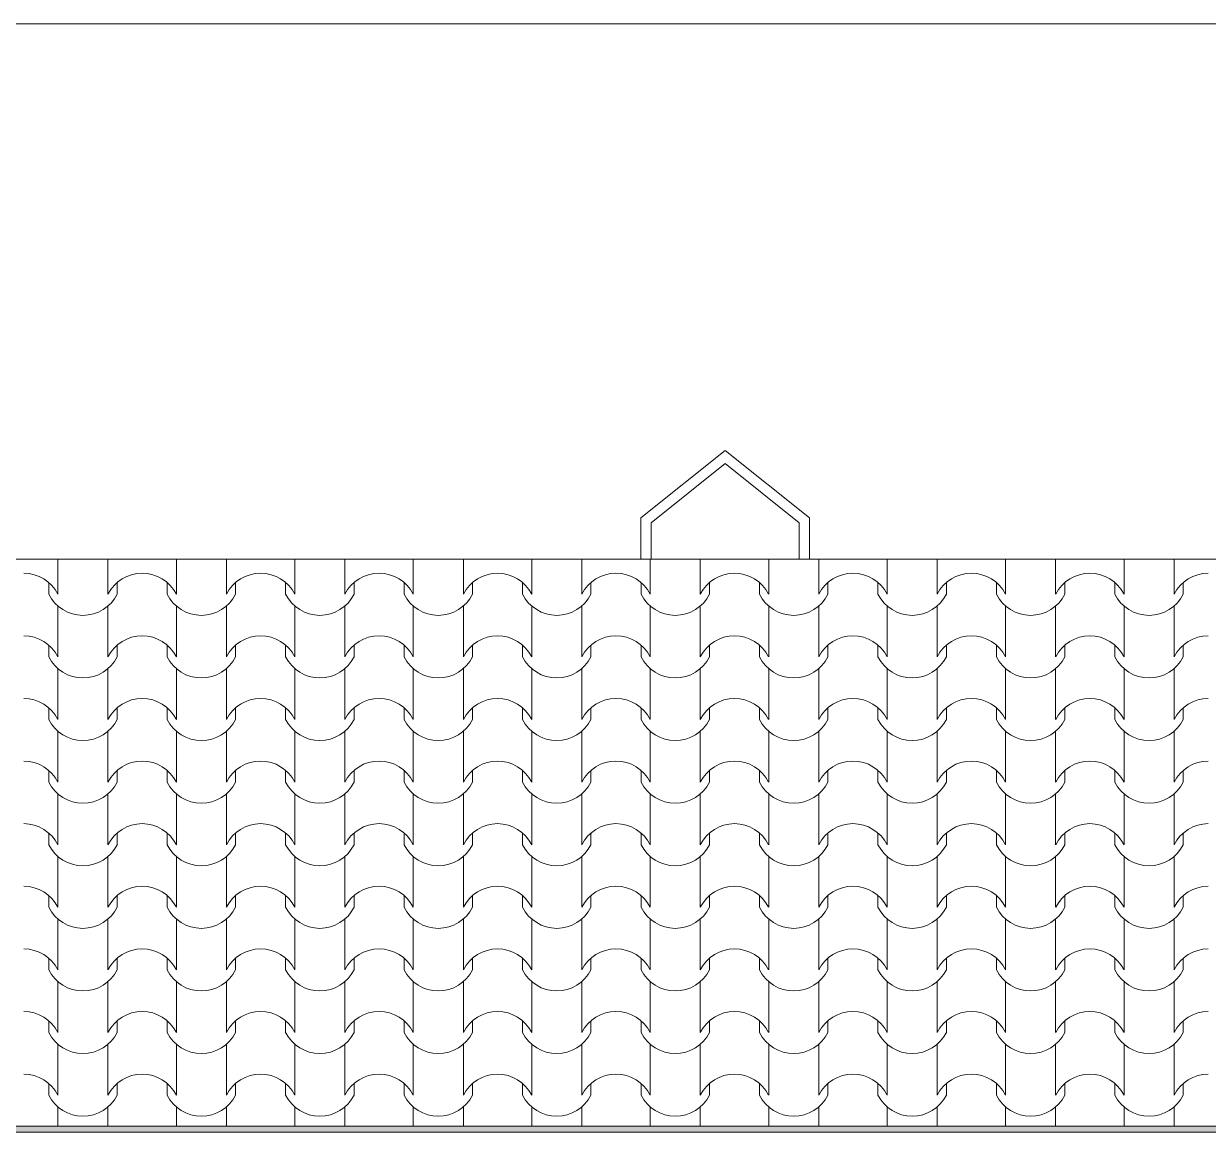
# Model space of a CAD drawing. Header units: feet. Extents: x 2791058 to 2855058, y -67651 to -18651.
# Drawn here: x 2825087 to 2830777, y -23976 to -18651 of the extents above; entities that cross this region are included whole.
import ezdxf

# ---------------------------------------------------------------- set-up
doc = ezdxf.new("R2010")
doc.units = ezdxf.units.FT
doc.header["$MEASUREMENT"] = 0
doc.layers.add('Shell - Roof_Pen_No__21', color=7, linetype='Continuous', lineweight=0)
doc.layers.add('Structural - Bearing_Pen_No__1', color=7, linetype='Continuous', lineweight=0)
doc.layers.add('Structural - Bearing_Pen_No__61', color=7, linetype='Continuous', lineweight=0, true_color=0x6a6a6a)
doc.layers.add('Structural - Bearing_Pen_No__62', color=7, linetype='Continuous', lineweight=0, true_color=0xaaaaaa)

# ---------------------------------------------------------------- blocks, each defined once
blk = doc.blocks.new('*X3', base_point=(2247653.8, -76425))
at = {"layer": 'Structural - Bearing_Pen_No__62', "color": 253, "linetype": 'Continuous', "lineweight": 0, "true_color": 0xaaaaaa}
for p, q in [((2825251.3, -21223.3), (2825251.3, -21269.7)), ((2825251.3, -21269.7), (2825251.3, -21391.6)), ((2825491.8, -21223.3), (2825491.8, -21269.7)), ((2825491.8, -21269.7), (2825491.8, -21391.6)), ((2825820.3, -21223.3), (2825820.3, -21269.7)), ((2825820.3, -21269.7), (2825820.3, -21391.6)), ((2826060.7, -21223.3), (2826060.7, -21269.7)), ((2826060.7, -21269.7), (2826060.7, -21391.6)), ((2826389.2, -21223.3), (2826389.2, -21269.7)), ((2826389.2, -21269.7), (2826389.2, -21391.6)), ((2826629.7, -21223.3), (2826629.7, -21269.7)), ((2826629.7, -21269.7), (2826629.7, -21391.6)), ((2826958.2, -21223.3), (2826958.2, -21269.7)), ((2826958.2, -21269.7), (2826958.2, -21391.6)), ((2827198.7, -21223.3), (2827198.7, -21269.7)), ((2827198.7, -21269.7), (2827198.7, -21391.6)), ((2827527.2, -21223.3), (2827527.2, -21269.7)), ((2827527.2, -21269.7), (2827527.2, -21391.6)), ((2827767.6, -21223.3), (2827767.6, -21269.7)), ((2827767.6, -21269.7), (2827767.6, -21391.6)), ((2828096.1, -21223.3), (2828096.1, -21269.7)), ((2828096.1, -21269.7), (2828096.1, -21391.6)), ((2828336.6, -21223.3), (2828336.6, -21269.7)), ((2828336.6, -21269.7), (2828336.6, -21391.6)), ((2828665.1, -21223.3), (2828665.1, -21269.7)), ((2828665.1, -21269.7), (2828665.1, -21391.6)), ((2828905.5, -21223.3), (2828905.5, -21269.7)), ((2828905.5, -21269.7), (2828905.5, -21391.6)), ((2829234, -21223.3), (2829234, -21269.7)), ((2829234, -21269.7), (2829234, -21391.6)), ((2829474.5, -21223.3), (2829474.5, -21269.7)), ((2829474.5, -21269.7), (2829474.5, -21391.6)), ((2829803, -21223.3), (2829803, -21269.7)), ((2829803, -21269.7), (2829803, -21391.6)), ((2830043.5, -21223.3), (2830043.5, -21269.7)), ((2830043.5, -21269.7), (2830043.5, -21391.6)), ((2830372, -21223.3), (2830372, -21269.7)), ((2830372, -21269.7), (2830372, -21391.6)), ((2830612.4, -21223.3), (2830612.4, -21269.7)), ((2830612.4, -21269.7), (2830612.4, -21391.6)), ((2825207.3, -21335.6), (2825207.3, -21391.6)), ((2825535.8, -21335.6), (2825535.8, -21391.6)), ((2825776.3, -21335.6), (2825776.3, -21391.6)), ((2826104.8, -21335.6), (2826104.8, -21391.6)), ((2826345.2, -21335.6), (2826345.2, -21391.6)), ((2826673.7, -21335.6), (2826673.7, -21391.6)), ((2826914.2, -21335.6), (2826914.2, -21391.6)), ((2827242.7, -21335.6), (2827242.7, -21391.6)), ((2827483.1, -21335.6), (2827483.1, -21391.6)), ((2827811.6, -21335.6), (2827811.6, -21391.6)), ((2828052.1, -21335.6), (2828052.1, -21391.6)), ((2828380.6, -21335.6), (2828380.6, -21391.6)), ((2828621.1, -21335.6), (2828621.1, -21391.6)), ((2828949.6, -21335.6), (2828949.6, -21391.6)), ((2829190, -21335.6), (2829190, -21391.6)), ((2829518.5, -21335.6), (2829518.5, -21391.6)), ((2829759, -21335.6), (2829759, -21391.6)), ((2830087.5, -21335.6), (2830087.5, -21391.6)), ((2830327.9, -21335.6), (2830327.9, -21391.6)), ((2830656.4, -21335.6), (2830656.4, -21391.6)), ((2825251.3, -21448.4), (2825251.3, -21570.3)), ((2825491.8, -21448.4), (2825491.8, -21570.3)), ((2825820.3, -21448.4), (2825820.3, -21570.3)), ((2826060.7, -21448.4), (2826060.7, -21570.3)), ((2826389.2, -21448.4), (2826389.2, -21570.3)), ((2826629.7, -21448.4), (2826629.7, -21570.3)), ((2826958.2, -21448.4), (2826958.2, -21570.3)), ((2827198.7, -21448.4), (2827198.7, -21570.3)), ((2827527.2, -21448.4), (2827527.2, -21570.3)), ((2827767.6, -21448.4), (2827767.6, -21570.3)), ((2828096.1, -21448.4), (2828096.1, -21570.3)), ((2828336.6, -21448.4), (2828336.6, -21570.3)), ((2828665.1, -21448.4), (2828665.1, -21570.3)), ((2828905.5, -21448.4), (2828905.5, -21570.3)), ((2829234, -21448.4), (2829234, -21570.3)), ((2829474.5, -21448.4), (2829474.5, -21570.3)), ((2829803, -21448.4), (2829803, -21570.3)), ((2830043.5, -21448.4), (2830043.5, -21570.3)), ((2830372, -21448.4), (2830372, -21570.3)), ((2830612.4, -21448.4), (2830612.4, -21570.3)), ((2825251.3, -21570.3), (2825251.3, -21692.3)), ((2825491.8, -21570.3), (2825491.8, -21692.3)), ((2825820.3, -21570.3), (2825820.3, -21692.3)), ((2826060.7, -21570.3), (2826060.7, -21692.3)), ((2826389.2, -21570.3), (2826389.2, -21692.3)), ((2826629.7, -21570.3), (2826629.7, -21692.3)), ((2826958.2, -21570.3), (2826958.2, -21692.3)), ((2827198.7, -21570.3), (2827198.7, -21692.3)), ((2827527.2, -21570.3), (2827527.2, -21692.3)), ((2827767.6, -21570.3), (2827767.6, -21692.3)), ((2828096.1, -21570.3), (2828096.1, -21692.3)), ((2828336.6, -21570.3), (2828336.6, -21692.3)), ((2828665.1, -21570.3), (2828665.1, -21692.3)), ((2828905.5, -21570.3), (2828905.5, -21692.3)), ((2829234, -21570.3), (2829234, -21692.3)), ((2829474.5, -21570.3), (2829474.5, -21692.3)), ((2829803, -21570.3), (2829803, -21692.3)), ((2830043.5, -21570.3), (2830043.5, -21692.3)), ((2830372, -21570.3), (2830372, -21692.3)), ((2830612.4, -21570.3), (2830612.4, -21692.3)), ((2825207.3, -21636.2), (2825207.3, -21692.3)), ((2825535.8, -21636.2), (2825535.8, -21692.3)), ((2825776.3, -21636.2), (2825776.3, -21692.3)), ((2826104.8, -21636.2), (2826104.8, -21692.3)), ((2826345.2, -21636.2), (2826345.2, -21692.3)), ((2826673.7, -21636.2), (2826673.7, -21692.3)), ((2826914.2, -21636.2), (2826914.2, -21692.3)), ((2827242.7, -21636.2), (2827242.7, -21692.3)), ((2827483.1, -21636.2), (2827483.1, -21692.3)), ((2827811.6, -21636.2), (2827811.6, -21692.3)), ((2828052.1, -21636.2), (2828052.1, -21692.3)), ((2828380.6, -21636.2), (2828380.6, -21692.3)), ((2828621.1, -21636.2), (2828621.1, -21692.3)), ((2828949.6, -21636.2), (2828949.6, -21692.3)), ((2829190, -21636.2), (2829190, -21692.3)), ((2829518.5, -21636.2), (2829518.5, -21692.3)), ((2829759, -21636.2), (2829759, -21692.3)), ((2830087.5, -21636.2), (2830087.5, -21692.3)), ((2830327.9, -21636.2), (2830327.9, -21692.3)), ((2830656.4, -21636.2), (2830656.4, -21692.3)), ((2825251.3, -21749.1), (2825251.3, -21871)), ((2825491.8, -21749.1), (2825491.8, -21871)), ((2825820.3, -21749.1), (2825820.3, -21871)), ((2826060.7, -21749.1), (2826060.7, -21871)), ((2826389.2, -21749.1), (2826389.2, -21871)), ((2826629.7, -21749.1), (2826629.7, -21871)), ((2826958.2, -21749.1), (2826958.2, -21871)), ((2827198.7, -21749.1), (2827198.7, -21871)), ((2827527.2, -21749.1), (2827527.2, -21871)), ((2827767.6, -21749.1), (2827767.6, -21871)), ((2828096.1, -21749.1), (2828096.1, -21871)), ((2828336.6, -21749.1), (2828336.6, -21871)), ((2828665.1, -21749.1), (2828665.1, -21871)), ((2828905.5, -21749.1), (2828905.5, -21871)), ((2829234, -21749.1), (2829234, -21871)), ((2829474.5, -21749.1), (2829474.5, -21871)), ((2829803, -21749.1), (2829803, -21871)), ((2830043.5, -21749.1), (2830043.5, -21871)), ((2830372, -21749.1), (2830372, -21871)), ((2830612.4, -21749.1), (2830612.4, -21871)), ((2825251.3, -21871), (2825251.3, -21993)), ((2825491.8, -21871), (2825491.8, -21993)), ((2825820.3, -21871), (2825820.3, -21993)), ((2826060.7, -21871), (2826060.7, -21993)), ((2826389.2, -21871), (2826389.2, -21993)), ((2826629.7, -21871), (2826629.7, -21993)), ((2826958.2, -21871), (2826958.2, -21993)), ((2827198.7, -21871), (2827198.7, -21993)), ((2827527.2, -21871), (2827527.2, -21993)), ((2827767.6, -21871), (2827767.6, -21993)), ((2828096.1, -21871), (2828096.1, -21993)), ((2828336.6, -21871), (2828336.6, -21993)), ((2828665.1, -21871), (2828665.1, -21993)), ((2828905.5, -21871), (2828905.5, -21993)), ((2829234, -21871), (2829234, -21993)), ((2829474.5, -21871), (2829474.5, -21993)), ((2829803, -21871), (2829803, -21993)), ((2830043.5, -21871), (2830043.5, -21993)), ((2830372, -21871), (2830372, -21993)), ((2830612.4, -21871), (2830612.4, -21993)), ((2825207.3, -21936.9), (2825207.3, -21993)), ((2825535.8, -21936.9), (2825535.8, -21993)), ((2825776.3, -21936.9), (2825776.3, -21993)), ((2826104.8, -21936.9), (2826104.8, -21993)), ((2826345.2, -21936.9), (2826345.2, -21993)), ((2826673.7, -21936.9), (2826673.7, -21993)), ((2826914.2, -21936.9), (2826914.2, -21993)), ((2827242.7, -21936.9), (2827242.7, -21993)), ((2827483.1, -21936.9), (2827483.1, -21993)), ((2827811.6, -21936.9), (2827811.6, -21993)), ((2828052.1, -21936.9), (2828052.1, -21993)), ((2828380.6, -21936.9), (2828380.6, -21993)), ((2828621.1, -21936.9), (2828621.1, -21993)), ((2828949.6, -21936.9), (2828949.6, -21993)), ((2829190, -21936.9), (2829190, -21993)), ((2829518.5, -21936.9), (2829518.5, -21993)), ((2829759, -21936.9), (2829759, -21993)), ((2830087.5, -21936.9), (2830087.5, -21993)), ((2830327.9, -21936.9), (2830327.9, -21993)), ((2830656.4, -21936.9), (2830656.4, -21993)), ((2825251.3, -22049.7), (2825251.3, -22171.7)), ((2825491.8, -22049.7), (2825491.8, -22171.7)), ((2825820.3, -22049.7), (2825820.3, -22171.7)), ((2826060.7, -22049.7), (2826060.7, -22171.7)), ((2826389.2, -22049.7), (2826389.2, -22171.7)), ((2826629.7, -22049.7), (2826629.7, -22171.7)), ((2826958.2, -22049.7), (2826958.2, -22171.7)), ((2827198.7, -22049.7), (2827198.7, -22171.7)), ((2827527.2, -22049.7), (2827527.2, -22171.7)), ((2827767.6, -22049.7), (2827767.6, -22171.7)), ((2828096.1, -22049.7), (2828096.1, -22171.7)), ((2828336.6, -22049.7), (2828336.6, -22171.7)), ((2828665.1, -22049.7), (2828665.1, -22171.7)), ((2828905.5, -22049.7), (2828905.5, -22171.7)), ((2829234, -22049.7), (2829234, -22171.7)), ((2829474.5, -22049.7), (2829474.5, -22171.7)), ((2829803, -22049.7), (2829803, -22171.7)), ((2830043.5, -22049.7), (2830043.5, -22171.7)), ((2830372, -22049.7), (2830372, -22171.7)), ((2830612.4, -22049.7), (2830612.4, -22171.7)), ((2825251.3, -22171.7), (2825251.3, -22293.6)), ((2825491.8, -22171.7), (2825491.8, -22293.6)), ((2825820.3, -22171.7), (2825820.3, -22293.6)), ((2826060.7, -22171.7), (2826060.7, -22293.6)), ((2826389.2, -22171.7), (2826389.2, -22293.6)), ((2826629.7, -22171.7), (2826629.7, -22293.6)), ((2826958.2, -22171.7), (2826958.2, -22293.6)), ((2827198.7, -22171.7), (2827198.7, -22293.6)), ((2827527.2, -22171.7), (2827527.2, -22293.6)), ((2827767.6, -22171.7), (2827767.6, -22293.6)), ((2828096.1, -22171.7), (2828096.1, -22293.6)), ((2828336.6, -22171.7), (2828336.6, -22293.6)), ((2828665.1, -22171.7), (2828665.1, -22293.6)), ((2828905.5, -22171.7), (2828905.5, -22293.6)), ((2829234, -22171.7), (2829234, -22293.6)), ((2829474.5, -22171.7), (2829474.5, -22293.6)), ((2829803, -22171.7), (2829803, -22293.6)), ((2830043.5, -22171.7), (2830043.5, -22293.6)), ((2830372, -22171.7), (2830372, -22293.6)), ((2830612.4, -22171.7), (2830612.4, -22293.6)), ((2825207.3, -22237.6), (2825207.3, -22293.6)), ((2825535.8, -22237.6), (2825535.8, -22293.6)), ((2825776.3, -22237.6), (2825776.3, -22293.6)), ((2826104.8, -22237.6), (2826104.8, -22293.6)), ((2826345.2, -22237.6), (2826345.2, -22293.6)), ((2826673.7, -22237.6), (2826673.7, -22293.6)), ((2826914.2, -22237.6), (2826914.2, -22293.6)), ((2827242.7, -22237.6), (2827242.7, -22293.6)), ((2827483.1, -22237.6), (2827483.1, -22293.6)), ((2827811.6, -22237.6), (2827811.6, -22293.6)), ((2828052.1, -22237.6), (2828052.1, -22293.6)), ((2828380.6, -22237.6), (2828380.6, -22293.6)), ((2828621.1, -22237.6), (2828621.1, -22293.6)), ((2828949.6, -22237.6), (2828949.6, -22293.6)), ((2829190, -22237.6), (2829190, -22293.6)), ((2829518.5, -22237.6), (2829518.5, -22293.6)), ((2829759, -22237.6), (2829759, -22293.6)), ((2830087.5, -22237.6), (2830087.5, -22293.6)), ((2830327.9, -22237.6), (2830327.9, -22293.6)), ((2830656.4, -22237.6), (2830656.4, -22293.6)), ((2825251.3, -22350.4), (2825251.3, -22472.4)), ((2825491.8, -22350.4), (2825491.8, -22472.4)), ((2825820.3, -22350.4), (2825820.3, -22472.4)), ((2826060.7, -22350.4), (2826060.7, -22472.4)), ((2826389.2, -22350.4), (2826389.2, -22472.4)), ((2826629.7, -22350.4), (2826629.7, -22472.4)), ((2826958.2, -22350.4), (2826958.2, -22472.4)), ((2827198.7, -22350.4), (2827198.7, -22472.4)), ((2827527.2, -22350.4), (2827527.2, -22472.4)), ((2827767.6, -22350.4), (2827767.6, -22472.4)), ((2828096.1, -22350.4), (2828096.1, -22472.4)), ((2828336.6, -22350.4), (2828336.6, -22472.4)), ((2828665.1, -22350.4), (2828665.1, -22472.4)), ((2828905.5, -22350.4), (2828905.5, -22472.4)), ((2829234, -22350.4), (2829234, -22472.4)), ((2829474.5, -22350.4), (2829474.5, -22472.4)), ((2829803, -22350.4), (2829803, -22472.4)), ((2830043.5, -22350.4), (2830043.5, -22472.4)), ((2830372, -22350.4), (2830372, -22472.4)), ((2830612.4, -22350.4), (2830612.4, -22472.4)), ((2825251.3, -22472.4), (2825251.3, -22594.3)), ((2825491.8, -22472.4), (2825491.8, -22594.3)), ((2825820.3, -22472.4), (2825820.3, -22594.3)), ((2826060.7, -22472.4), (2826060.7, -22594.3)), ((2826389.2, -22472.4), (2826389.2, -22594.3)), ((2826629.7, -22472.4), (2826629.7, -22594.3)), ((2826958.2, -22472.4), (2826958.2, -22594.3)), ((2827198.7, -22472.4), (2827198.7, -22594.3)), ((2827527.2, -22472.4), (2827527.2, -22594.3)), ((2827767.6, -22472.4), (2827767.6, -22594.3)), ((2828096.1, -22472.4), (2828096.1, -22594.3)), ((2828336.6, -22472.4), (2828336.6, -22594.3)), ((2828665.1, -22472.4), (2828665.1, -22594.3)), ((2828905.5, -22472.4), (2828905.5, -22594.3)), ((2829234, -22472.4), (2829234, -22594.3)), ((2829474.5, -22472.4), (2829474.5, -22594.3)), ((2829803, -22472.4), (2829803, -22594.3)), ((2830043.5, -22472.4), (2830043.5, -22594.3)), ((2830372, -22472.4), (2830372, -22594.3)), ((2830612.4, -22472.4), (2830612.4, -22594.3)), ((2825207.3, -22538.2), (2825207.3, -22594.3)), ((2825535.8, -22538.2), (2825535.8, -22594.3)), ((2825776.3, -22538.2), (2825776.3, -22594.3)), ((2826104.8, -22538.2), (2826104.8, -22594.3)), ((2826345.2, -22538.2), (2826345.2, -22594.3)), ((2826673.7, -22538.2), (2826673.7, -22594.3)), ((2826914.2, -22538.2), (2826914.2, -22594.3)), ((2827242.7, -22538.2), (2827242.7, -22594.3)), ((2827483.1, -22538.2), (2827483.1, -22594.3)), ((2827811.6, -22538.2), (2827811.6, -22594.3)), ((2828052.1, -22538.2), (2828052.1, -22594.3)), ((2828380.6, -22538.2), (2828380.6, -22594.3)), ((2828621.1, -22538.2), (2828621.1, -22594.3)), ((2828949.6, -22538.2), (2828949.6, -22594.3)), ((2829190, -22538.2), (2829190, -22594.3)), ((2829518.5, -22538.2), (2829518.5, -22594.3)), ((2829759, -22538.2), (2829759, -22594.3)), ((2830087.5, -22538.2), (2830087.5, -22594.3)), ((2830327.9, -22538.2), (2830327.9, -22594.3)), ((2830656.4, -22538.2), (2830656.4, -22594.3)), ((2825251.3, -22651.1), (2825251.3, -22773)), ((2825491.8, -22651.1), (2825491.8, -22773)), ((2825820.3, -22651.1), (2825820.3, -22773)), ((2826060.7, -22651.1), (2826060.7, -22773)), ((2826389.2, -22651.1), (2826389.2, -22773)), ((2826629.7, -22651.1), (2826629.7, -22773)), ((2826958.2, -22651.1), (2826958.2, -22773)), ((2827198.7, -22651.1), (2827198.7, -22773)), ((2827527.2, -22651.1), (2827527.2, -22773)), ((2827767.6, -22651.1), (2827767.6, -22773)), ((2828096.1, -22651.1), (2828096.1, -22773)), ((2828336.6, -22651.1), (2828336.6, -22773)), ((2828665.1, -22651.1), (2828665.1, -22773)), ((2828905.5, -22651.1), (2828905.5, -22773)), ((2829234, -22651.1), (2829234, -22773)), ((2829474.5, -22651.1), (2829474.5, -22773)), ((2829803, -22651.1), (2829803, -22773)), ((2830043.5, -22651.1), (2830043.5, -22773)), ((2830372, -22651.1), (2830372, -22773)), ((2830612.4, -22651.1), (2830612.4, -22773)), ((2825251.3, -22773), (2825251.3, -22895)), ((2825491.8, -22773), (2825491.8, -22895)), ((2825820.3, -22773), (2825820.3, -22895)), ((2826060.7, -22773), (2826060.7, -22895)), ((2826389.2, -22773), (2826389.2, -22895)), ((2826629.7, -22773), (2826629.7, -22895)), ((2826958.2, -22773), (2826958.2, -22895)), ((2827198.7, -22773), (2827198.7, -22895)), ((2827527.2, -22773), (2827527.2, -22895)), ((2827767.6, -22773), (2827767.6, -22895)), ((2828096.1, -22773), (2828096.1, -22895)), ((2828336.6, -22773), (2828336.6, -22895)), ((2828665.1, -22773), (2828665.1, -22895)), ((2828905.5, -22773), (2828905.5, -22895)), ((2829234, -22773), (2829234, -22895)), ((2829474.5, -22773), (2829474.5, -22895)), ((2829803, -22773), (2829803, -22895)), ((2830043.5, -22773), (2830043.5, -22895)), ((2830372, -22773), (2830372, -22895)), ((2830612.4, -22773), (2830612.4, -22895)), ((2825207.3, -22838.9), (2825207.3, -22895)), ((2825535.8, -22838.9), (2825535.8, -22895)), ((2825776.3, -22838.9), (2825776.3, -22895)), ((2826104.8, -22838.9), (2826104.8, -22895)), ((2826345.2, -22838.9), (2826345.2, -22895)), ((2826673.7, -22838.9), (2826673.7, -22895)), ((2826914.2, -22838.9), (2826914.2, -22895)), ((2827242.7, -22838.9), (2827242.7, -22895)), ((2827483.1, -22838.9), (2827483.1, -22895)), ((2827811.6, -22838.9), (2827811.6, -22895)), ((2828052.1, -22838.9), (2828052.1, -22895)), ((2828380.6, -22838.9), (2828380.6, -22895)), ((2828621.1, -22838.9), (2828621.1, -22895)), ((2828949.6, -22838.9), (2828949.6, -22895)), ((2829190, -22838.9), (2829190, -22895)), ((2829518.5, -22838.9), (2829518.5, -22895)), ((2829759, -22838.9), (2829759, -22895)), ((2830087.5, -22838.9), (2830087.5, -22895)), ((2830327.9, -22838.9), (2830327.9, -22895)), ((2830656.4, -22838.9), (2830656.4, -22895)), ((2825251.3, -22951.8), (2825251.3, -23073.7)), ((2825491.8, -22951.8), (2825491.8, -23073.7)), ((2825820.3, -22951.8), (2825820.3, -23073.7)), ((2826060.7, -22951.8), (2826060.7, -23073.7)), ((2826389.2, -22951.8), (2826389.2, -23073.7)), ((2826629.7, -22951.8), (2826629.7, -23073.7)), ((2826958.2, -22951.8), (2826958.2, -23073.7)), ((2827198.7, -22951.8), (2827198.7, -23073.7)), ((2827527.2, -22951.8), (2827527.2, -23073.7)), ((2827767.6, -22951.8), (2827767.6, -23073.7)), ((2828096.1, -22951.8), (2828096.1, -23073.7)), ((2828336.6, -22951.8), (2828336.6, -23073.7)), ((2828665.1, -22951.8), (2828665.1, -23073.7)), ((2828905.5, -22951.8), (2828905.5, -23073.7)), ((2829234, -22951.8), (2829234, -23073.7)), ((2829474.5, -22951.8), (2829474.5, -23073.7)), ((2829803, -22951.8), (2829803, -23073.7)), ((2830043.5, -22951.8), (2830043.5, -23073.7)), ((2830372, -22951.8), (2830372, -23073.7)), ((2830612.4, -22951.8), (2830612.4, -23073.7)), ((2825251.3, -23073.7), (2825251.3, -23195.6)), ((2825491.8, -23073.7), (2825491.8, -23195.6)), ((2825820.3, -23073.7), (2825820.3, -23195.6)), ((2826060.7, -23073.7), (2826060.7, -23195.6)), ((2826389.2, -23073.7), (2826389.2, -23195.6)), ((2826629.7, -23073.7), (2826629.7, -23195.6)), ((2826958.2, -23073.7), (2826958.2, -23195.6)), ((2827198.7, -23073.7), (2827198.7, -23195.6)), ((2827527.2, -23073.7), (2827527.2, -23195.6)), ((2827767.6, -23073.7), (2827767.6, -23195.6)), ((2828096.1, -23073.7), (2828096.1, -23195.6)), ((2828336.6, -23073.7), (2828336.6, -23195.6)), ((2828665.1, -23073.7), (2828665.1, -23195.6)), ((2828905.5, -23073.7), (2828905.5, -23195.6)), ((2829234, -23073.7), (2829234, -23195.6)), ((2829474.5, -23073.7), (2829474.5, -23195.6)), ((2829803, -23073.7), (2829803, -23195.6)), ((2830043.5, -23073.7), (2830043.5, -23195.6)), ((2830372, -23073.7), (2830372, -23195.6)), ((2830612.4, -23073.7), (2830612.4, -23195.6)), ((2825207.3, -23139.6), (2825207.3, -23195.6)), ((2825535.8, -23139.6), (2825535.8, -23195.6)), ((2825776.3, -23139.6), (2825776.3, -23195.6)), ((2826104.8, -23139.6), (2826104.8, -23195.6)), ((2826345.2, -23139.6), (2826345.2, -23195.6)), ((2826673.7, -23139.6), (2826673.7, -23195.6)), ((2826914.2, -23139.6), (2826914.2, -23195.6)), ((2827242.7, -23139.6), (2827242.7, -23195.6)), ((2827483.1, -23139.6), (2827483.1, -23195.6)), ((2827811.6, -23139.6), (2827811.6, -23195.6)), ((2828052.1, -23139.6), (2828052.1, -23195.6)), ((2828380.6, -23139.6), (2828380.6, -23195.6)), ((2828621.1, -23139.6), (2828621.1, -23195.6)), ((2828949.6, -23139.6), (2828949.6, -23195.6)), ((2829190, -23139.6), (2829190, -23195.6)), ((2829518.5, -23139.6), (2829518.5, -23195.6)), ((2829759, -23139.6), (2829759, -23195.6)), ((2830087.5, -23139.6), (2830087.5, -23195.6)), ((2830327.9, -23139.6), (2830327.9, -23195.6)), ((2830656.4, -23139.6), (2830656.4, -23195.6)), ((2825251.3, -23252.4), (2825251.3, -23374.4)), ((2825491.8, -23252.4), (2825491.8, -23374.4)), ((2825820.3, -23252.4), (2825820.3, -23374.4)), ((2826060.7, -23252.4), (2826060.7, -23374.4)), ((2826389.2, -23252.4), (2826389.2, -23374.4)), ((2826629.7, -23252.4), (2826629.7, -23374.4)), ((2826958.2, -23252.4), (2826958.2, -23374.4)), ((2827198.7, -23252.4), (2827198.7, -23374.4)), ((2827527.2, -23252.4), (2827527.2, -23374.4)), ((2827767.6, -23252.4), (2827767.6, -23374.4)), ((2828096.1, -23252.4), (2828096.1, -23374.4)), ((2828336.6, -23252.4), (2828336.6, -23374.4)), ((2828665.1, -23252.4), (2828665.1, -23374.4)), ((2828905.5, -23252.4), (2828905.5, -23374.4)), ((2829234, -23252.4), (2829234, -23374.4)), ((2829474.5, -23252.4), (2829474.5, -23374.4)), ((2829803, -23252.4), (2829803, -23374.4)), ((2830043.5, -23252.4), (2830043.5, -23374.4)), ((2830372, -23252.4), (2830372, -23374.4)), ((2830612.4, -23252.4), (2830612.4, -23374.4)), ((2825251.3, -23374.4), (2825251.3, -23496.3)), ((2825491.8, -23374.4), (2825491.8, -23496.3)), ((2825820.3, -23374.4), (2825820.3, -23496.3)), ((2826060.7, -23374.4), (2826060.7, -23496.3)), ((2826389.2, -23374.4), (2826389.2, -23496.3)), ((2826629.7, -23374.4), (2826629.7, -23496.3)), ((2826958.2, -23374.4), (2826958.2, -23496.3)), ((2827198.7, -23374.4), (2827198.7, -23496.3)), ((2827527.2, -23374.4), (2827527.2, -23496.3)), ((2827767.6, -23374.4), (2827767.6, -23496.3)), ((2828096.1, -23374.4), (2828096.1, -23496.3)), ((2828336.6, -23374.4), (2828336.6, -23496.3)), ((2828665.1, -23374.4), (2828665.1, -23496.3)), ((2828905.5, -23374.4), (2828905.5, -23496.3)), ((2829234, -23374.4), (2829234, -23496.3)), ((2829474.5, -23374.4), (2829474.5, -23496.3)), ((2829803, -23374.4), (2829803, -23496.3)), ((2830043.5, -23374.4), (2830043.5, -23496.3)), ((2830372, -23374.4), (2830372, -23496.3)), ((2830612.4, -23374.4), (2830612.4, -23496.3)), ((2825207.3, -23440.3), (2825207.3, -23496.3)), ((2825535.8, -23440.3), (2825535.8, -23496.3)), ((2825776.3, -23440.3), (2825776.3, -23496.3)), ((2826104.8, -23440.3), (2826104.8, -23496.3)), ((2826345.2, -23440.3), (2826345.2, -23496.3)), ((2826673.7, -23440.3), (2826673.7, -23496.3)), ((2826914.2, -23440.3), (2826914.2, -23496.3)), ((2827242.7, -23440.3), (2827242.7, -23496.3)), ((2827483.1, -23440.3), (2827483.1, -23496.3)), ((2827811.6, -23440.3), (2827811.6, -23496.3)), ((2828052.1, -23440.3), (2828052.1, -23496.3)), ((2828380.6, -23440.3), (2828380.6, -23496.3)), ((2828621.1, -23440.3), (2828621.1, -23496.3)), ((2828949.6, -23440.3), (2828949.6, -23496.3)), ((2829190, -23440.3), (2829190, -23496.3)), ((2829518.5, -23440.3), (2829518.5, -23496.3)), ((2829759, -23440.3), (2829759, -23496.3)), ((2830087.5, -23440.3), (2830087.5, -23496.3)), ((2830327.9, -23440.3), (2830327.9, -23496.3)), ((2830656.4, -23440.3), (2830656.4, -23496.3)), ((2825251.3, -23553.1), (2825251.3, -23675)), ((2825491.8, -23553.1), (2825491.8, -23675)), ((2825820.3, -23553.1), (2825820.3, -23675)), ((2826060.7, -23553.1), (2826060.7, -23675)), ((2826389.2, -23553.1), (2826389.2, -23675)), ((2826629.7, -23553.1), (2826629.7, -23675)), ((2826958.2, -23553.1), (2826958.2, -23675)), ((2827198.7, -23553.1), (2827198.7, -23675)), ((2827527.2, -23553.1), (2827527.2, -23675)), ((2827767.6, -23553.1), (2827767.6, -23675)), ((2828096.1, -23553.1), (2828096.1, -23675)), ((2828336.6, -23553.1), (2828336.6, -23675)), ((2828665.1, -23553.1), (2828665.1, -23675)), ((2828905.5, -23553.1), (2828905.5, -23675)), ((2829234, -23553.1), (2829234, -23675)), ((2829474.5, -23553.1), (2829474.5, -23675)), ((2829803, -23553.1), (2829803, -23675)), ((2830043.5, -23553.1), (2830043.5, -23675)), ((2830372, -23553.1), (2830372, -23675)), ((2830612.4, -23553.1), (2830612.4, -23675)), ((2825251.3, -23675), (2825251.3, -23797)), ((2825491.8, -23675), (2825491.8, -23797)), ((2825820.3, -23675), (2825820.3, -23797)), ((2826060.7, -23675), (2826060.7, -23797)), ((2826389.2, -23675), (2826389.2, -23797)), ((2826629.7, -23675), (2826629.7, -23797)), ((2826958.2, -23675), (2826958.2, -23797)), ((2827198.7, -23675), (2827198.7, -23797)), ((2827527.2, -23675), (2827527.2, -23797)), ((2827767.6, -23675), (2827767.6, -23797)), ((2828096.1, -23675), (2828096.1, -23797)), ((2828336.6, -23675), (2828336.6, -23797)), ((2828665.1, -23675), (2828665.1, -23797)), ((2828905.5, -23675), (2828905.5, -23797)), ((2829234, -23675), (2829234, -23797)), ((2829474.5, -23675), (2829474.5, -23797)), ((2829803, -23675), (2829803, -23797)), ((2830043.5, -23675), (2830043.5, -23797)), ((2830372, -23675), (2830372, -23797)), ((2830612.4, -23675), (2830612.4, -23797)), ((2825207.3, -23740.9), (2825207.3, -23797)), ((2825535.8, -23740.9), (2825535.8, -23797)), ((2825776.3, -23740.9), (2825776.3, -23797)), ((2826104.8, -23740.9), (2826104.8, -23797)), ((2826345.2, -23740.9), (2826345.2, -23797)), ((2826673.7, -23740.9), (2826673.7, -23797)), ((2826914.2, -23740.9), (2826914.2, -23797)), ((2827242.7, -23740.9), (2827242.7, -23797)), ((2827483.1, -23740.9), (2827483.1, -23797)), ((2827811.6, -23740.9), (2827811.6, -23797)), ((2828052.1, -23740.9), (2828052.1, -23797)), ((2828380.6, -23740.9), (2828380.6, -23797)), ((2828621.1, -23740.9), (2828621.1, -23797)), ((2828949.6, -23740.9), (2828949.6, -23797)), ((2829190, -23740.9), (2829190, -23797)), ((2829518.5, -23740.9), (2829518.5, -23797)), ((2829759, -23740.9), (2829759, -23797)), ((2830087.5, -23740.9), (2830087.5, -23797)), ((2830327.9, -23740.9), (2830327.9, -23797)), ((2830656.4, -23740.9), (2830656.4, -23797)), ((2825251.3, -23853.8), (2825251.3, -23945.7)), ((2825491.8, -23853.8), (2825491.8, -23945.7)), ((2825820.3, -23853.8), (2825820.3, -23945.7)), ((2826060.7, -23853.8), (2826060.7, -23945.7)), ((2826389.2, -23853.8), (2826389.2, -23945.7)), ((2826629.7, -23853.8), (2826629.7, -23945.7)), ((2826958.2, -23853.8), (2826958.2, -23945.7)), ((2827198.7, -23853.8), (2827198.7, -23945.7)), ((2827527.2, -23853.8), (2827527.2, -23945.7)), ((2827767.6, -23853.8), (2827767.6, -23945.7)), ((2828096.1, -23853.8), (2828096.1, -23945.7)), ((2828336.6, -23853.8), (2828336.6, -23945.7)), ((2828665.1, -23853.8), (2828665.1, -23945.7)), ((2828905.5, -23853.8), (2828905.5, -23945.7)), ((2829234, -23853.8), (2829234, -23945.7)), ((2829474.5, -23853.8), (2829474.5, -23945.7)), ((2829803, -23853.8), (2829803, -23945.7)), ((2830043.5, -23853.8), (2830043.5, -23945.7)), ((2830372, -23853.8), (2830372, -23945.7)), ((2830612.4, -23853.8), (2830612.4, -23945.7))]:
    blk.add_line(p, q, dxfattribs=at)
for centre, radius, start, end in [((2825086.5, -21475.5), 184.9, 26.9885, 89.8295), ((2825656.6, -21475.5), 184.9, 90.1705, 153.0115), ((2825655.5, -21475.5), 184.9, 26.9885, 89.8295), ((2826225.5, -21475.5), 184.9, 90.1705, 153.0115), ((2826224.4, -21475.5), 184.9, 26.9885, 89.8295), ((2826794.5, -21475.5), 184.9, 90.1705, 153.0115), ((2826793.4, -21475.5), 184.9, 26.9885, 89.8295), ((2827363.5, -21475.5), 184.9, 90.1705, 153.0115), ((2827362.4, -21475.5), 184.9, 26.9885, 89.8295), ((2827932.4, -21475.5), 184.9, 90.1705, 153.0115), ((2827931.3, -21475.5), 184.9, 26.9885, 89.8295), ((2828501.4, -21475.5), 184.9, 90.1705, 153.0115), ((2828500.3, -21475.5), 184.9, 26.9885, 89.8295), ((2829070.3, -21475.5), 184.9, 90.1705, 153.0115), ((2829069.2, -21475.5), 184.9, 26.9885, 89.8295), ((2829639.3, -21475.5), 184.9, 90.1705, 153.0115), ((2829638.2, -21475.5), 184.9, 26.9885, 89.8295), ((2830208.3, -21475.5), 184.9, 90.1705, 153.0115), ((2830207.2, -21475.5), 184.9, 26.9885, 89.8295), ((2830777.2, -21475.5), 184.9, 90.1705, 153.0115), ((2825371.6, -21309), 183.9, 206.7044, 333.2956), ((2825940.5, -21309), 183.9, 206.7044, 333.2956), ((2826509.5, -21309), 183.9, 206.7044, 333.2956), ((2827078.4, -21309), 183.9, 206.7044, 333.2956), ((2827647.4, -21309), 183.9, 206.7044, 333.2956), ((2828216.4, -21309), 183.9, 206.7044, 333.2956), ((2828785.3, -21309), 183.9, 206.7044, 333.2956), ((2829354.3, -21309), 183.9, 206.7044, 333.2956), ((2829923.2, -21309), 183.9, 206.7044, 333.2956), ((2830492.2, -21309), 183.9, 206.7044, 333.2956), ((2825086.5, -21776.2), 184.9, 26.9885, 89.8295), ((2825656.6, -21776.2), 184.9, 90.1705, 153.0115), ((2825655.5, -21776.2), 184.9, 26.9885, 89.8295), ((2826225.5, -21776.2), 184.9, 90.1705, 153.0115), ((2826224.4, -21776.2), 184.9, 26.9885, 89.8295), ((2826794.5, -21776.2), 184.9, 90.1705, 153.0115), ((2826793.4, -21776.2), 184.9, 26.9885, 89.8295), ((2827363.5, -21776.2), 184.9, 90.1705, 153.0115), ((2827362.4, -21776.2), 184.9, 26.9885, 89.8295), ((2827932.4, -21776.2), 184.9, 90.1705, 153.0115), ((2827931.3, -21776.2), 184.9, 26.9885, 89.8295), ((2828501.4, -21776.2), 184.9, 90.1705, 153.0115), ((2828500.3, -21776.2), 184.9, 26.9885, 89.8295), ((2829070.3, -21776.2), 184.9, 90.1705, 153.0115), ((2829069.2, -21776.2), 184.9, 26.9885, 89.8295), ((2829639.3, -21776.2), 184.9, 90.1705, 153.0115), ((2829638.2, -21776.2), 184.9, 26.9885, 89.8295), ((2830208.3, -21776.2), 184.9, 90.1705, 153.0115), ((2830207.2, -21776.2), 184.9, 26.9885, 89.8295), ((2830777.2, -21776.2), 184.9, 90.1705, 153.0115), ((2825371.6, -21609.7), 183.9, 206.7044, 333.2956), ((2825940.5, -21609.7), 183.9, 206.7044, 333.2956), ((2826509.5, -21609.7), 183.9, 206.7044, 333.2956), ((2827078.4, -21609.7), 183.9, 206.7044, 333.2956), ((2827647.4, -21609.7), 183.9, 206.7044, 333.2956), ((2828216.4, -21609.7), 183.9, 206.7044, 333.2956), ((2828785.3, -21609.7), 183.9, 206.7044, 333.2956), ((2829354.3, -21609.7), 183.9, 206.7044, 333.2956), ((2829923.2, -21609.7), 183.9, 206.7044, 333.2956), ((2830492.2, -21609.7), 183.9, 206.7044, 333.2956), ((2825086.5, -22076.9), 184.9, 26.9885, 89.8295), ((2825656.6, -22076.9), 184.9, 90.1705, 153.0115), ((2825655.5, -22076.9), 184.9, 26.9885, 89.8295), ((2826225.5, -22076.9), 184.9, 90.1705, 153.0115), ((2826224.4, -22076.9), 184.9, 26.9885, 89.8295), ((2826794.5, -22076.9), 184.9, 90.1705, 153.0115), ((2826793.4, -22076.9), 184.9, 26.9885, 89.8295), ((2827363.5, -22076.9), 184.9, 90.1705, 153.0115), ((2827362.4, -22076.9), 184.9, 26.9885, 89.8295), ((2827932.4, -22076.9), 184.9, 90.1705, 153.0115), ((2827931.3, -22076.9), 184.9, 26.9885, 89.8295), ((2828501.4, -22076.9), 184.9, 90.1705, 153.0115), ((2828500.3, -22076.9), 184.9, 26.9885, 89.8295), ((2829070.3, -22076.9), 184.9, 90.1705, 153.0115), ((2829069.2, -22076.9), 184.9, 26.9885, 89.8295), ((2829639.3, -22076.9), 184.9, 90.1705, 153.0115), ((2829638.2, -22076.9), 184.9, 26.9885, 89.8295), ((2830208.3, -22076.9), 184.9, 90.1705, 153.0115), ((2830207.2, -22076.9), 184.9, 26.9885, 89.8295), ((2830777.2, -22076.9), 184.9, 90.1705, 153.0115), ((2825371.6, -21910.3), 183.9, 206.7044, 333.2956), ((2825940.5, -21910.3), 183.9, 206.7044, 333.2956), ((2826509.5, -21910.3), 183.9, 206.7044, 333.2956), ((2827078.4, -21910.3), 183.9, 206.7044, 333.2956), ((2827647.4, -21910.3), 183.9, 206.7044, 333.2956), ((2828216.4, -21910.3), 183.9, 206.7044, 333.2956), ((2828785.3, -21910.3), 183.9, 206.7044, 333.2956), ((2829354.3, -21910.3), 183.9, 206.7044, 333.2956), ((2829923.2, -21910.3), 183.9, 206.7044, 333.2956), ((2830492.2, -21910.3), 183.9, 206.7044, 333.2956), ((2825086.5, -22377.6), 184.9, 26.9885, 89.8295), ((2825656.6, -22377.6), 184.9, 90.1705, 153.0115), ((2825655.5, -22377.6), 184.9, 26.9885, 89.8295), ((2826225.5, -22377.6), 184.9, 90.1705, 153.0115), ((2826224.4, -22377.6), 184.9, 26.9885, 89.8295), ((2826794.5, -22377.6), 184.9, 90.1705, 153.0115), ((2826793.4, -22377.6), 184.9, 26.9885, 89.8295), ((2827363.5, -22377.6), 184.9, 90.1705, 153.0115), ((2827362.4, -22377.6), 184.9, 26.9885, 89.8295), ((2827932.4, -22377.6), 184.9, 90.1705, 153.0115), ((2827931.3, -22377.6), 184.9, 26.9885, 89.8295), ((2828501.4, -22377.6), 184.9, 90.1705, 153.0115), ((2828500.3, -22377.6), 184.9, 26.9885, 89.8295), ((2829070.3, -22377.6), 184.9, 90.1705, 153.0115), ((2829069.2, -22377.6), 184.9, 26.9885, 89.8295), ((2829639.3, -22377.6), 184.9, 90.1705, 153.0115), ((2829638.2, -22377.6), 184.9, 26.9885, 89.8295), ((2830208.3, -22377.6), 184.9, 90.1705, 153.0115), ((2830207.2, -22377.6), 184.9, 26.9885, 89.8295), ((2830777.2, -22377.6), 184.9, 90.1705, 153.0115), ((2825371.6, -22211), 183.9, 206.7044, 333.2956), ((2825940.5, -22211), 183.9, 206.7044, 333.2956), ((2826509.5, -22211), 183.9, 206.7044, 333.2956), ((2827078.4, -22211), 183.9, 206.7044, 333.2956), ((2827647.4, -22211), 183.9, 206.7044, 333.2956), ((2828216.4, -22211), 183.9, 206.7044, 333.2956), ((2828785.3, -22211), 183.9, 206.7044, 333.2956), ((2829354.3, -22211), 183.9, 206.7044, 333.2956), ((2829923.2, -22211), 183.9, 206.7044, 333.2956), ((2830492.2, -22211), 183.9, 206.7044, 333.2956), ((2825086.5, -22678.2), 184.9, 26.9885, 89.8295), ((2825656.6, -22678.2), 184.9, 90.1705, 153.0115), ((2825655.5, -22678.2), 184.9, 26.9885, 89.8295), ((2826225.5, -22678.2), 184.9, 90.1705, 153.0115), ((2826224.4, -22678.2), 184.9, 26.9885, 89.8295), ((2826794.5, -22678.2), 184.9, 90.1705, 153.0115), ((2826793.4, -22678.2), 184.9, 26.9885, 89.8295), ((2827363.5, -22678.2), 184.9, 90.1705, 153.0115), ((2827362.4, -22678.2), 184.9, 26.9885, 89.8295), ((2827932.4, -22678.2), 184.9, 90.1705, 153.0115), ((2827931.3, -22678.2), 184.9, 26.9885, 89.8295), ((2828501.4, -22678.2), 184.9, 90.1705, 153.0115), ((2828500.3, -22678.2), 184.9, 26.9885, 89.8295), ((2829070.3, -22678.2), 184.9, 90.1705, 153.0115), ((2829069.2, -22678.2), 184.9, 26.9885, 89.8295), ((2829639.3, -22678.2), 184.9, 90.1705, 153.0115), ((2829638.2, -22678.2), 184.9, 26.9885, 89.8295), ((2830208.3, -22678.2), 184.9, 90.1705, 153.0115), ((2830207.2, -22678.2), 184.9, 26.9885, 89.8295), ((2830777.2, -22678.2), 184.9, 90.1705, 153.0115), ((2825371.6, -22511.7), 183.9, 206.7044, 333.2956), ((2825940.5, -22511.7), 183.9, 206.7044, 333.2956), ((2826509.5, -22511.7), 183.9, 206.7044, 333.2956), ((2827078.4, -22511.7), 183.9, 206.7044, 333.2956), ((2827647.4, -22511.7), 183.9, 206.7044, 333.2956), ((2828216.4, -22511.7), 183.9, 206.7044, 333.2956), ((2828785.3, -22511.7), 183.9, 206.7044, 333.2956), ((2829354.3, -22511.7), 183.9, 206.7044, 333.2956), ((2829923.2, -22511.7), 183.9, 206.7044, 333.2956), ((2830492.2, -22511.7), 183.9, 206.7044, 333.2956), ((2825086.5, -22978.9), 184.9, 26.9885, 89.8295), ((2825656.6, -22978.9), 184.9, 90.1705, 153.0115), ((2825655.5, -22978.9), 184.9, 26.9885, 89.8295), ((2826225.5, -22978.9), 184.9, 90.1705, 153.0115), ((2826224.4, -22978.9), 184.9, 26.9885, 89.8295), ((2826794.5, -22978.9), 184.9, 90.1705, 153.0115), ((2826793.4, -22978.9), 184.9, 26.9885, 89.8295), ((2827363.5, -22978.9), 184.9, 90.1705, 153.0115), ((2827362.4, -22978.9), 184.9, 26.9885, 89.8295), ((2827932.4, -22978.9), 184.9, 90.1705, 153.0115), ((2827931.3, -22978.9), 184.9, 26.9885, 89.8295), ((2828501.4, -22978.9), 184.9, 90.1705, 153.0115), ((2828500.3, -22978.9), 184.9, 26.9885, 89.8295), ((2829070.3, -22978.9), 184.9, 90.1705, 153.0115), ((2829069.2, -22978.9), 184.9, 26.9885, 89.8295), ((2829639.3, -22978.9), 184.9, 90.1705, 153.0115), ((2829638.2, -22978.9), 184.9, 26.9885, 89.8295), ((2830208.3, -22978.9), 184.9, 90.1705, 153.0115), ((2830207.2, -22978.9), 184.9, 26.9885, 89.8295), ((2830777.2, -22978.9), 184.9, 90.1705, 153.0115), ((2825371.6, -22812.3), 183.9, 206.7044, 333.2956), ((2825940.5, -22812.3), 183.9, 206.7044, 333.2956), ((2826509.5, -22812.3), 183.9, 206.7044, 333.2956), ((2827078.4, -22812.3), 183.9, 206.7044, 333.2956), ((2827647.4, -22812.3), 183.9, 206.7044, 333.2956), ((2828216.4, -22812.3), 183.9, 206.7044, 333.2956), ((2828785.3, -22812.3), 183.9, 206.7044, 333.2956), ((2829354.3, -22812.3), 183.9, 206.7044, 333.2956), ((2829923.2, -22812.3), 183.9, 206.7044, 333.2956), ((2830492.2, -22812.3), 183.9, 206.7044, 333.2956), ((2825086.5, -23279.6), 184.9, 26.9885, 89.8295), ((2825656.6, -23279.6), 184.9, 90.1705, 153.0115), ((2825655.5, -23279.6), 184.9, 26.9885, 89.8295), ((2826225.5, -23279.6), 184.9, 90.1705, 153.0115), ((2826224.4, -23279.6), 184.9, 26.9885, 89.8295), ((2826794.5, -23279.6), 184.9, 90.1705, 153.0115), ((2826793.4, -23279.6), 184.9, 26.9885, 89.8295), ((2827363.5, -23279.6), 184.9, 90.1705, 153.0115), ((2827362.4, -23279.6), 184.9, 26.9885, 89.8295), ((2827932.4, -23279.6), 184.9, 90.1705, 153.0115), ((2827931.3, -23279.6), 184.9, 26.9885, 89.8295), ((2828501.4, -23279.6), 184.9, 90.1705, 153.0115), ((2828500.3, -23279.6), 184.9, 26.9885, 89.8295), ((2829070.3, -23279.6), 184.9, 90.1705, 153.0115), ((2829069.2, -23279.6), 184.9, 26.9885, 89.8295), ((2829639.3, -23279.6), 184.9, 90.1705, 153.0115), ((2829638.2, -23279.6), 184.9, 26.9885, 89.8295), ((2830208.3, -23279.6), 184.9, 90.1705, 153.0115), ((2830207.2, -23279.6), 184.9, 26.9885, 89.8295), ((2830777.2, -23279.6), 184.9, 90.1705, 153.0115), ((2825371.6, -23113), 183.9, 206.7044, 333.2956), ((2825940.5, -23113), 183.9, 206.7044, 333.2956), ((2826509.5, -23113), 183.9, 206.7044, 333.2956), ((2827078.4, -23113), 183.9, 206.7044, 333.2956), ((2827647.4, -23113), 183.9, 206.7044, 333.2956), ((2828216.4, -23113), 183.9, 206.7044, 333.2956), ((2828785.3, -23113), 183.9, 206.7044, 333.2956), ((2829354.3, -23113), 183.9, 206.7044, 333.2956), ((2829923.2, -23113), 183.9, 206.7044, 333.2956), ((2830492.2, -23113), 183.9, 206.7044, 333.2956), ((2825086.5, -23580.2), 184.9, 26.9885, 89.8295), ((2825656.6, -23580.2), 184.9, 90.1705, 153.0115), ((2825655.5, -23580.2), 184.9, 26.9885, 89.8295), ((2826225.5, -23580.2), 184.9, 90.1705, 153.0115), ((2826224.4, -23580.2), 184.9, 26.9885, 89.8295), ((2826794.5, -23580.2), 184.9, 90.1705, 153.0115), ((2826793.4, -23580.2), 184.9, 26.9885, 89.8295), ((2827363.5, -23580.2), 184.9, 90.1705, 153.0115), ((2827362.4, -23580.2), 184.9, 26.9885, 89.8295), ((2827932.4, -23580.2), 184.9, 90.1705, 153.0115), ((2827931.3, -23580.2), 184.9, 26.9885, 89.8295), ((2828501.4, -23580.2), 184.9, 90.1705, 153.0115), ((2828500.3, -23580.2), 184.9, 26.9885, 89.8295), ((2829070.3, -23580.2), 184.9, 90.1705, 153.0115), ((2829069.2, -23580.2), 184.9, 26.9885, 89.8295), ((2829639.3, -23580.2), 184.9, 90.1705, 153.0115), ((2829638.2, -23580.2), 184.9, 26.9885, 89.8295), ((2830208.3, -23580.2), 184.9, 90.1705, 153.0115), ((2830207.2, -23580.2), 184.9, 26.9885, 89.8295), ((2830777.2, -23580.2), 184.9, 90.1705, 153.0115), ((2825371.6, -23413.7), 183.9, 206.7044, 333.2956), ((2825940.5, -23413.7), 183.9, 206.7044, 333.2956), ((2826509.5, -23413.7), 183.9, 206.7044, 333.2956), ((2827078.4, -23413.7), 183.9, 206.7044, 333.2956), ((2827647.4, -23413.7), 183.9, 206.7044, 333.2956), ((2828216.4, -23413.7), 183.9, 206.7044, 333.2956), ((2828785.3, -23413.7), 183.9, 206.7044, 333.2956), ((2829354.3, -23413.7), 183.9, 206.7044, 333.2956), ((2829923.2, -23413.7), 183.9, 206.7044, 333.2956), ((2830492.2, -23413.7), 183.9, 206.7044, 333.2956), ((2825086.5, -23880.9), 184.9, 26.9885, 89.8295), ((2825656.6, -23880.9), 184.9, 90.1705, 153.0115), ((2825655.5, -23880.9), 184.9, 26.9885, 89.8295), ((2826225.5, -23880.9), 184.9, 90.1705, 153.0115), ((2826224.4, -23880.9), 184.9, 26.9885, 89.8295), ((2826794.5, -23880.9), 184.9, 90.1705, 153.0115), ((2826793.4, -23880.9), 184.9, 26.9885, 89.8295), ((2827363.5, -23880.9), 184.9, 90.1705, 153.0115), ((2827362.4, -23880.9), 184.9, 26.9885, 89.8295), ((2827932.4, -23880.9), 184.9, 90.1705, 153.0115), ((2827931.3, -23880.9), 184.9, 26.9885, 89.8295), ((2828501.4, -23880.9), 184.9, 90.1705, 153.0115), ((2828500.3, -23880.9), 184.9, 26.9885, 89.8295), ((2829070.3, -23880.9), 184.9, 90.1705, 153.0115), ((2829069.2, -23880.9), 184.9, 26.9885, 89.8295), ((2829639.3, -23880.9), 184.9, 90.1705, 153.0115), ((2829638.2, -23880.9), 184.9, 26.9885, 89.8295), ((2830208.3, -23880.9), 184.9, 90.1705, 153.0115), ((2830207.2, -23880.9), 184.9, 26.9885, 89.8295), ((2830777.2, -23880.9), 184.9, 90.1705, 153.0115), ((2825371.6, -23714.4), 183.9, 206.7044, 333.2956), ((2825940.5, -23714.4), 183.9, 206.7044, 333.2956), ((2826509.5, -23714.4), 183.9, 206.7044, 333.2956), ((2827078.4, -23714.4), 183.9, 206.7044, 333.2956), ((2827647.4, -23714.4), 183.9, 206.7044, 333.2956), ((2828216.4, -23714.4), 183.9, 206.7044, 333.2956), ((2828785.3, -23714.4), 183.9, 206.7044, 333.2956), ((2829354.3, -23714.4), 183.9, 206.7044, 333.2956), ((2829923.2, -23714.4), 183.9, 206.7044, 333.2956), ((2830492.2, -23714.4), 183.9, 206.7044, 333.2956)]:
    blk.add_arc(centre, radius, start, end, dxfattribs=at)
blk = doc.blocks.new('Fill_2', base_point=(2247653.8, -74225))
at = {"layer": 'Structural - Bearing_Pen_No__1', "color": 7, "linetype": 'Continuous', "lineweight": 0}
for p, q in [((2838161.2, -21223.3), (2823111.2, -21223.3)), ((2822861.2, -23945.7), (2838161.2, -23945.7))]:
    blk.add_line(p, q, dxfattribs=at)
at = {"layer": 'Structural - Bearing_Pen_No__62', "color": 253, "linetype": 'Continuous', "lineweight": 0, "true_color": 0xaaaaaa}
blk.add_blockref('*X3', (2247653.8, -76425), dxfattribs=at)

msp = doc.modelspace()

# ---------------------------------------------------------------- hatches: boundary and pattern name
at = {"layer": 'Structural - Bearing_Pen_No__61', "linetype": 'Continuous', "lineweight": 0, "true_color": 0x6a6a6a}
msp.add_hatch(color=251, dxfattribs=at).paths.add_polyline_path([(2838461.233, -23975.72), (2838461.233, -23945.72), (2838161.233, -23945.72), (2822861.233, -23945.72), (2822861.233, -23975.72)])

# ---------------------------------------------------------------- linework, layer by layer
at = {"layer": 'Shell - Roof_Pen_No__21', "color": 7, "linetype": 'Continuous', "lineweight": 0}
for p, q in [((2791057.579, -18651.285), (2855057.579, -18651.285)), ((2828456.233, -20700.541), (2828051.233, -21025.017)), ((2828456.233, -20700.541), (2828861.233, -21025.017)), ((2828456.233, -20764.222), (2828101.233, -21048.639)), ((2828456.233, -20764.222), (2828811.233, -21048.639)), ((2828051.233, -21223.264), (2828051.233, -21025.017)), ((2828101.233, -21223.264), (2828101.233, -21048.639)), ((2828811.233, -21223.264), (2828811.233, -21048.639)), ((2828861.233, -21223.264), (2828861.233, -21025.017)), ((2838411.233, -21223.264), (2823111.233, -21223.264)), ((2838461.233, -23945.72), (2821961.233, -23945.72)), ((2838461.233, -23975.72), (2822011.233, -23975.72)), ((2822811.233, -23975.72), (2838411.233, -23975.72))]:
    msp.add_line(p, q, dxfattribs=at)
at = {"layer": 'Structural - Bearing_Pen_No__61', "color": 251, "linetype": 'Continuous', "lineweight": 0, "true_color": 0x6a6a6a, "flags": 128}
msp.add_lwpolyline([(2838461.233, -23975.72), (2838461.233, -23945.72), (2838161.233, -23945.72), (2822861.233, -23945.72), (2822861.233, -23975.72)], close=True, dxfattribs=at)

# ---------------------------------------------------------------- block references
at = {"layer": 'Structural - Bearing_Pen_No__62', "color": 253, "linetype": 'Continuous', "lineweight": 0, "true_color": 0xaaaaaa}
msp.add_blockref('Fill_2', (2247653.822, -74224.967), dxfattribs=at)

doc.saveas('drawing.dxf')
